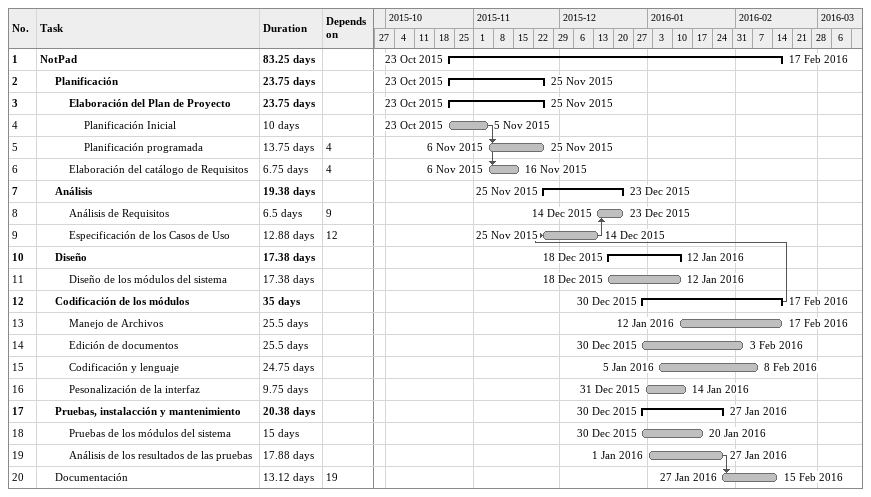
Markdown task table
| ID | Level | Task | Duration | Start | Finish | Predecessors |
|---|---|---|---|---|---|---|
| 1 | 1 | **NotPad** | 83.25d | 2015-10-23 | 2016-02-17 |  |
| 2 | 2 | **Planificación** | 23.75d | 2015-10-23 | 2015-11-25 |  |
| 3 | 3 | **Elaboración del Plan de Proyecto** | 23.75d | 2015-10-23 | 2015-11-25 |  |
| 4 | 4 | Planificación Inicial | 10d | 2015-10-23 | 2015-11-05 |  |
| 5 | 4 | Planificación programada | 13.75d | 2015-11-06 | 2015-11-25 | 4 |
| 6 | 3 | Elaboración del catálogo de Requisitos | 6.75d | 2015-11-06 | 2015-11-16 | 4 |
| 7 | 2 | **Análisis** | 19.38d | 2015-11-25 | 2015-12-23 |  |
| 8 | 3 | Análisis de Requisitos | 6.5d | 2015-12-14 | 2015-12-23 | 9 |
| 9 | 3 | Especificación de los Casos de Uso | 12.88d | 2015-11-25 | 2015-12-14 | 12 |
| 10 | 2 | **Diseño** | 17.38d | 2015-12-18 | 2016-01-12 |  |
| 11 | 3 | Diseño de los módulos del sistema | 17.38d | 2015-12-18 | 2016-01-12 |  |
| 12 | 2 | **Codificación de los módulos** | 35d | 2015-12-30 | 2016-02-17 |  |
| 13 | 3 | Manejo de Archivos | 25.5d | 2016-01-12 | 2016-02-17 |  |
| 14 | 3 | Edición de documentos | 25.5d | 2015-12-30 | 2016-02-03 |  |
| 15 | 3 | Codificación y lenguaje | 24.75d | 2016-01-05 | 2016-02-08 |  |
| 16 | 3 | Pesonalización de la interfaz | 9.75d | 2015-12-31 | 2016-01-14 |  |
| 17 | 2 | **Pruebas, instalacción y mantenimiento** | 20.38d | 2015-12-30 | 2016-01-27 |  |
| 18 | 3 | Pruebas de los módulos del sistema | 15d | 2015-12-30 | 2016-01-20 |  |
| 19 | 3 | Análisis de los resultados de las pruebas | 17.88d | 2016-01-01 | 2016-01-27 |  |
| 20 | 2 | Documentación | 13.12d | 2016-01-27 | 2016-02-15 | 19 |
